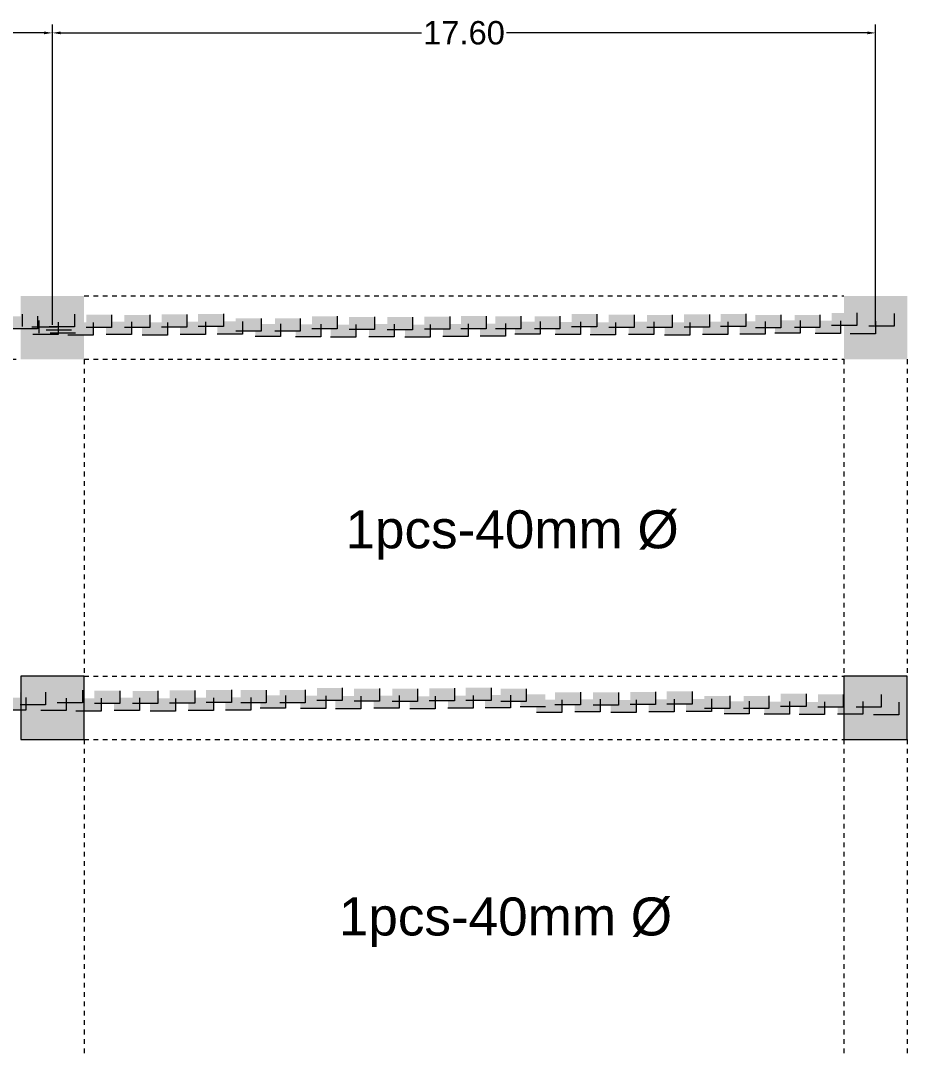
# Model space of a CAD drawing. Header units: millimetres. Extents: x 2391 to 3323, y 1596 to 2537.
# Drawn here: x 2815.74 to 2834.69, y 1892.88 to 1915.01 of the extents above; entities that cross this region are included whole.
import ezdxf

# ---------------------------------------------------------------- set-up
doc = ezdxf.new("R2010")
doc.units = ezdxf.units.MM
doc.linetypes.add('HIDDEN4', pattern=[0.09375, 0.0625, -0.03125])
doc.layers.add('columns', color=250, linetype='Continuous')
doc.layers.add('dimensions', color=203, linetype='Continuous')
doc.layers.add('PROPERTY LINES', color=140, linetype='HIDDEN4', lineweight=5)
doc.styles.get("Standard").update_dxf_attribs({"font": 'arial.ttf'})

msp = doc.modelspace()

# ---------------------------------------------------------------- hatches: boundary and pattern name
at = {"layer": 'columns', "linetype": 'ByBlock', "lineweight": 13}
h = msp.add_hatch(color=256, dxfattribs=at)
h.dxf.hatch_style = 1
h.paths.add_polyline_path([(2817.094, 1909.126), (2815.741, 1909.126), (2815.741, 1907.772), (2817.094, 1907.772)])
h = msp.add_hatch(color=256, dxfattribs=at)
h.dxf.hatch_style = 1
h.paths.add_polyline_path([(2834.693, 1909.126), (2833.339, 1909.126), (2833.339, 1907.772), (2834.693, 1907.772)])
h = msp.add_hatch(color=256, dxfattribs=at)
h.dxf.hatch_style = 1
h.paths.add_polyline_path([(2815.741, 1901.004), (2815.741, 1899.65), (2817.094, 1899.65), (2817.094, 1901.004)])
h = msp.add_hatch(color=256, dxfattribs=at)
h.dxf.hatch_style = 1
h.paths.add_polyline_path([(2833.339, 1901.004), (2833.339, 1899.65), (2834.693, 1899.65), (2834.693, 1901.004)])
at = {"layer": 'dimensions', "lineweight": 13, "ltscale": 0.25, "true_color": 0x000000}
h = msp.add_hatch(color=18, dxfattribs=at)
h.dxf.hatch_style = 1
h.paths.add_polyline_path([(2833.075, 1908.493), (2833.075, 1908.763), (2833.617, 1908.763), (2833.617, 1908.493)])
h = msp.add_hatch(color=18, dxfattribs=at)
h.dxf.hatch_style = 1
h.paths.add_polyline_path([(2815.556, 1908.422), (2815.556, 1908.693), (2816.098, 1908.693), (2816.098, 1908.422)])
h = msp.add_hatch(color=18, dxfattribs=at)
h.dxf.hatch_style = 1
h.paths.add_polyline_path([(2815.979, 1908.459), (2815.979, 1908.729), (2816.521, 1908.729), (2816.521, 1908.459)])
h = msp.add_hatch(color=18, dxfattribs=at)
h.dxf.hatch_style = 1
h.paths.add_polyline_path([(2815.998, 1908.299), (2815.998, 1908.569), (2816.539, 1908.569), (2816.539, 1908.299)])
h = msp.add_hatch(color=18, dxfattribs=at)
h.dxf.hatch_style = 1
h.paths.add_polyline_path([(2816.348, 1908.466), (2816.348, 1908.737), (2816.89, 1908.737), (2816.89, 1908.466)])
h = msp.add_hatch(color=18, dxfattribs=at)
h.dxf.hatch_style = 1
h.paths.add_polyline_path([(2816.374, 1908.33), (2816.374, 1908.6), (2816.915, 1908.6), (2816.915, 1908.33)])
h = msp.add_hatch(color=18, dxfattribs=at)
h.dxf.hatch_style = 1
h.paths.add_polyline_path([(2816.746, 1908.291), (2816.746, 1908.562), (2817.287, 1908.562), (2817.287, 1908.291)])
h = msp.add_hatch(color=18, dxfattribs=at)
h.dxf.hatch_style = 1
h.paths.add_polyline_path([(2817.143, 1908.454), (2817.143, 1908.725), (2817.684, 1908.725), (2817.684, 1908.454)])
h = msp.add_hatch(color=18, dxfattribs=at)
h.dxf.hatch_style = 1
h.paths.add_polyline_path([(2817.566, 1908.302), (2817.566, 1908.573), (2818.107, 1908.573), (2818.107, 1908.302)])
h = msp.add_hatch(color=18, dxfattribs=at)
h.dxf.hatch_style = 1
h.paths.add_polyline_path([(2817.959, 1908.449), (2817.959, 1908.719), (2818.5, 1908.719), (2818.5, 1908.449)])
h = msp.add_hatch(color=18, dxfattribs=at)
h.dxf.hatch_style = 1
h.paths.add_polyline_path([(2818.335, 1908.29), (2818.335, 1908.561), (2818.876, 1908.561), (2818.876, 1908.29)])
h = msp.add_hatch(color=18, dxfattribs=at)
h.dxf.hatch_style = 1
h.paths.add_polyline_path([(2818.751, 1908.459), (2818.751, 1908.73), (2819.293, 1908.73), (2819.293, 1908.459)])
h = msp.add_hatch(color=18, dxfattribs=at)
h.dxf.hatch_style = 1
h.paths.add_polyline_path([(2819.149, 1908.305), (2819.149, 1908.576), (2819.69, 1908.576), (2819.69, 1908.305)])
h = msp.add_hatch(color=18, dxfattribs=at)
h.dxf.hatch_style = 1
h.paths.add_polyline_path([(2819.532, 1908.47), (2819.532, 1908.741), (2820.073, 1908.741), (2820.073, 1908.47)])
h = msp.add_hatch(color=18, dxfattribs=at)
h.dxf.hatch_style = 1
h.paths.add_polyline_path([(2819.944, 1908.312), (2819.944, 1908.583), (2820.485, 1908.583), (2820.485, 1908.312)])
h = msp.add_hatch(color=18, dxfattribs=at)
h.dxf.hatch_style = 1
h.paths.add_polyline_path([(2820.339, 1908.375), (2820.339, 1908.646), (2820.88, 1908.646), (2820.88, 1908.375)])
h = msp.add_hatch(color=18, dxfattribs=at)
h.dxf.hatch_style = 1
h.paths.add_polyline_path([(2821.175, 1908.376), (2821.175, 1908.647), (2821.716, 1908.647), (2821.716, 1908.376)])
h = msp.add_hatch(color=18, dxfattribs=at)
h.dxf.hatch_style = 1
h.paths.add_polyline_path([(2821.967, 1908.42), (2821.967, 1908.691), (2822.508, 1908.691), (2822.508, 1908.42)])
h = msp.add_hatch(color=18, dxfattribs=at)
h.dxf.hatch_style = 1
h.paths.add_polyline_path([(2822.762, 1908.408), (2822.762, 1908.679), (2823.303, 1908.679), (2823.303, 1908.408)])
h = msp.add_hatch(color=18, dxfattribs=at)
h.dxf.hatch_style = 1
h.paths.add_polyline_path([(2823.578, 1908.402), (2823.578, 1908.673), (2824.119, 1908.673), (2824.119, 1908.402)])
h = msp.add_hatch(color=18, dxfattribs=at)
h.dxf.hatch_style = 1
h.paths.add_polyline_path([(2824.37, 1908.413), (2824.37, 1908.684), (2824.911, 1908.684), (2824.911, 1908.413)])
h = msp.add_hatch(color=18, dxfattribs=at)
h.dxf.hatch_style = 1
h.paths.add_polyline_path([(2825.15, 1908.424), (2825.15, 1908.695), (2825.692, 1908.695), (2825.692, 1908.424)])
h = msp.add_hatch(color=18, dxfattribs=at)
h.dxf.hatch_style = 1
h.paths.add_polyline_path([(2825.889, 1908.422), (2825.889, 1908.693), (2826.431, 1908.693), (2826.431, 1908.422)])
h = msp.add_hatch(color=18, dxfattribs=at)
h.dxf.hatch_style = 1
h.paths.add_polyline_path([(2826.306, 1908.306), (2826.306, 1908.577), (2826.847, 1908.577), (2826.847, 1908.306)])
h = msp.add_hatch(color=18, dxfattribs=at)
h.dxf.hatch_style = 1
h.paths.add_polyline_path([(2826.725, 1908.423), (2826.725, 1908.693), (2827.267, 1908.693), (2827.267, 1908.423)])
h = msp.add_hatch(color=18, dxfattribs=at)
h.dxf.hatch_style = 1
h.paths.add_polyline_path([(2827.167, 1908.299), (2827.167, 1908.57), (2827.708, 1908.57), (2827.708, 1908.299)])
h = msp.add_hatch(color=18, dxfattribs=at)
h.dxf.hatch_style = 1
h.paths.add_polyline_path([(2827.517, 1908.466), (2827.517, 1908.737), (2828.059, 1908.737), (2828.059, 1908.466)])
h = msp.add_hatch(color=18, dxfattribs=at)
h.dxf.hatch_style = 1
h.paths.add_polyline_path([(2827.915, 1908.292), (2827.915, 1908.562), (2828.457, 1908.562), (2828.457, 1908.292)])
h = msp.add_hatch(color=18, dxfattribs=at)
h.dxf.hatch_style = 1
h.paths.add_polyline_path([(2828.312, 1908.455), (2828.312, 1908.725), (2828.854, 1908.725), (2828.854, 1908.455)])
h = msp.add_hatch(color=18, dxfattribs=at)
h.dxf.hatch_style = 1
h.paths.add_polyline_path([(2828.735, 1908.302), (2828.735, 1908.573), (2829.276, 1908.573), (2829.276, 1908.302)])
h = msp.add_hatch(color=18, dxfattribs=at)
h.dxf.hatch_style = 1
h.paths.add_polyline_path([(2829.128, 1908.449), (2829.128, 1908.72), (2829.67, 1908.72), (2829.67, 1908.449)])
h = msp.add_hatch(color=18, dxfattribs=at)
h.dxf.hatch_style = 1
h.paths.add_polyline_path([(2829.504, 1908.29), (2829.504, 1908.561), (2830.045, 1908.561), (2830.045, 1908.29)])
h = msp.add_hatch(color=18, dxfattribs=at)
h.dxf.hatch_style = 1
h.paths.add_polyline_path([(2829.92, 1908.46), (2829.92, 1908.73), (2830.462, 1908.73), (2830.462, 1908.46)])
h = msp.add_hatch(color=18, dxfattribs=at)
h.dxf.hatch_style = 1
h.paths.add_polyline_path([(2830.318, 1908.305), (2830.318, 1908.576), (2830.859, 1908.576), (2830.859, 1908.305)])
h = msp.add_hatch(color=18, dxfattribs=at)
h.dxf.hatch_style = 1
h.paths.add_polyline_path([(2830.701, 1908.471), (2830.701, 1908.741), (2831.242, 1908.741), (2831.242, 1908.471)])
h = msp.add_hatch(color=18, dxfattribs=at)
h.dxf.hatch_style = 1
h.paths.add_polyline_path([(2831.113, 1908.313), (2831.113, 1908.583), (2831.655, 1908.583), (2831.655, 1908.313)])
h = msp.add_hatch(color=18, dxfattribs=at)
h.dxf.hatch_style = 1
h.paths.add_polyline_path([(2831.447, 1908.448), (2831.447, 1908.719), (2831.989, 1908.719), (2831.989, 1908.448)])
h = msp.add_hatch(color=18, dxfattribs=at)
h.dxf.hatch_style = 1
h.paths.add_polyline_path([(2831.864, 1908.332), (2831.864, 1908.603), (2832.405, 1908.603), (2832.405, 1908.332)])
h = msp.add_hatch(color=18, dxfattribs=at)
h.dxf.hatch_style = 1
h.paths.add_polyline_path([(2832.283, 1908.449), (2832.283, 1908.72), (2832.825, 1908.72), (2832.825, 1908.449)])
h = msp.add_hatch(color=18, dxfattribs=at)
h.dxf.hatch_style = 1
h.paths.add_polyline_path([(2832.725, 1908.325), (2832.725, 1908.596), (2833.266, 1908.596), (2833.266, 1908.325)])
h = msp.add_hatch(color=18, dxfattribs=at)
h.dxf.hatch_style = 1
h.paths.add_polyline_path([(2833.473, 1908.318), (2833.473, 1908.588), (2834.015, 1908.588), (2834.015, 1908.318)])
h = msp.add_hatch(color=18, dxfattribs=at)
h.dxf.hatch_style = 1
h.paths.add_polyline_path([(2833.87, 1908.481), (2833.87, 1908.752), (2834.412, 1908.752), (2834.412, 1908.481)])
h = msp.add_hatch(color=18, dxfattribs=at)
h.dxf.hatch_style = 1
h.paths.add_polyline_path([(2820.755, 1908.26), (2820.755, 1908.53), (2821.297, 1908.53), (2821.297, 1908.26)])
h = msp.add_hatch(color=18, dxfattribs=at)
h.dxf.hatch_style = 1
h.paths.add_polyline_path([(2821.616, 1908.252), (2821.616, 1908.523), (2822.158, 1908.523), (2822.158, 1908.252)])
h = msp.add_hatch(color=18, dxfattribs=at)
h.dxf.hatch_style = 1
h.paths.add_polyline_path([(2822.364, 1908.245), (2822.364, 1908.516), (2822.906, 1908.516), (2822.906, 1908.245)])
h = msp.add_hatch(color=18, dxfattribs=at)
h.dxf.hatch_style = 1
h.paths.add_polyline_path([(2823.184, 1908.256), (2823.184, 1908.526), (2823.726, 1908.526), (2823.726, 1908.256)])
h = msp.add_hatch(color=18, dxfattribs=at)
h.dxf.hatch_style = 1
h.paths.add_polyline_path([(2823.953, 1908.244), (2823.953, 1908.515), (2824.495, 1908.515), (2824.495, 1908.244)])
h = msp.add_hatch(color=18, dxfattribs=at)
h.dxf.hatch_style = 1
h.paths.add_polyline_path([(2824.767, 1908.259), (2824.767, 1908.529), (2825.309, 1908.529), (2825.309, 1908.259)])
h = msp.add_hatch(color=18, dxfattribs=at)
h.dxf.hatch_style = 1
h.paths.add_polyline_path([(2825.562, 1908.266), (2825.562, 1908.537), (2826.104, 1908.537), (2826.104, 1908.266)])
h = msp.add_hatch(color=18, dxfattribs=at)
h.dxf.hatch_style = 1
h.paths.add_polyline_path([(2815.729, 1900.389), (2815.729, 1900.66), (2816.271, 1900.66), (2816.271, 1900.389)])
h = msp.add_hatch(color=18, dxfattribs=at)
h.dxf.hatch_style = 1
h.paths.add_polyline_path([(2816.521, 1900.433), (2816.521, 1900.704), (2817.062, 1900.704), (2817.062, 1900.433)])
h = msp.add_hatch(color=18, dxfattribs=at)
h.dxf.hatch_style = 1
h.paths.add_polyline_path([(2817.316, 1900.421), (2817.316, 1900.692), (2817.857, 1900.692), (2817.857, 1900.421)])
h = msp.add_hatch(color=18, dxfattribs=at)
h.dxf.hatch_style = 1
h.paths.add_polyline_path([(2818.132, 1900.415), (2818.132, 1900.686), (2818.673, 1900.686), (2818.673, 1900.415)])
h = msp.add_hatch(color=18, dxfattribs=at)
h.dxf.hatch_style = 1
h.paths.add_polyline_path([(2818.924, 1900.426), (2818.924, 1900.697), (2819.466, 1900.697), (2819.466, 1900.426)])
h = msp.add_hatch(color=18, dxfattribs=at)
h.dxf.hatch_style = 1
h.paths.add_polyline_path([(2819.704, 1900.437), (2819.704, 1900.708), (2820.246, 1900.708), (2820.246, 1900.437)])
h = msp.add_hatch(color=18, dxfattribs=at)
h.dxf.hatch_style = 1
h.paths.add_polyline_path([(2820.444, 1900.435), (2820.444, 1900.706), (2820.985, 1900.706), (2820.985, 1900.435)])
h = msp.add_hatch(color=18, dxfattribs=at)
h.dxf.hatch_style = 1
h.paths.add_polyline_path([(2820.86, 1900.319), (2820.86, 1900.59), (2821.401, 1900.59), (2821.401, 1900.319)])
h = msp.add_hatch(color=18, dxfattribs=at)
h.dxf.hatch_style = 1
h.paths.add_polyline_path([(2821.28, 1900.436), (2821.28, 1900.707), (2821.821, 1900.707), (2821.821, 1900.436)])
h = msp.add_hatch(color=18, dxfattribs=at)
h.dxf.hatch_style = 1
h.paths.add_polyline_path([(2821.721, 1900.312), (2821.721, 1900.583), (2822.263, 1900.583), (2822.263, 1900.312)])
h = msp.add_hatch(color=18, dxfattribs=at)
h.dxf.hatch_style = 1
h.paths.add_polyline_path([(2822.072, 1900.48), (2822.072, 1900.75), (2822.613, 1900.75), (2822.613, 1900.48)])
h = msp.add_hatch(color=18, dxfattribs=at)
h.dxf.hatch_style = 1
h.paths.add_polyline_path([(2822.866, 1900.468), (2822.866, 1900.739), (2823.408, 1900.739), (2823.408, 1900.468)])
h = msp.add_hatch(color=18, dxfattribs=at)
h.dxf.hatch_style = 1
h.paths.add_polyline_path([(2823.289, 1900.316), (2823.289, 1900.586), (2823.83, 1900.586), (2823.83, 1900.316)])
h = msp.add_hatch(color=18, dxfattribs=at)
h.dxf.hatch_style = 1
h.paths.add_polyline_path([(2823.682, 1900.462), (2823.682, 1900.733), (2824.224, 1900.733), (2824.224, 1900.462)])
h = msp.add_hatch(color=18, dxfattribs=at)
h.dxf.hatch_style = 1
h.paths.add_polyline_path([(2824.475, 1900.473), (2824.475, 1900.744), (2825.016, 1900.744), (2825.016, 1900.473)])
h = msp.add_hatch(color=18, dxfattribs=at)
h.dxf.hatch_style = 1
h.paths.add_polyline_path([(2824.872, 1900.319), (2824.872, 1900.589), (2825.414, 1900.589), (2825.414, 1900.319)])
h = msp.add_hatch(color=18, dxfattribs=at)
h.dxf.hatch_style = 1
h.paths.add_polyline_path([(2825.255, 1900.484), (2825.255, 1900.755), (2825.796, 1900.755), (2825.796, 1900.484)])
h = msp.add_hatch(color=18, dxfattribs=at)
h.dxf.hatch_style = 1
h.paths.add_polyline_path([(2825.667, 1900.326), (2825.667, 1900.597), (2826.209, 1900.597), (2826.209, 1900.326)])
h = msp.add_hatch(color=18, dxfattribs=at)
h.dxf.hatch_style = 1
h.paths.add_polyline_path([(2826.002, 1900.461), (2826.002, 1900.732), (2826.543, 1900.732), (2826.543, 1900.461)])
h = msp.add_hatch(color=18, dxfattribs=at)
h.dxf.hatch_style = 1
h.paths.add_polyline_path([(2826.418, 1900.345), (2826.418, 1900.616), (2826.959, 1900.616), (2826.959, 1900.345)])
h = msp.add_hatch(color=18, dxfattribs=at)
h.dxf.hatch_style = 1
h.paths.add_polyline_path([(2827.162, 1900.39), (2827.162, 1900.66), (2827.704, 1900.66), (2827.704, 1900.39)])
h = msp.add_hatch(color=18, dxfattribs=at)
h.dxf.hatch_style = 1
h.paths.add_polyline_path([(2827.978, 1900.384), (2827.978, 1900.655), (2828.52, 1900.655), (2828.52, 1900.384)])
h = msp.add_hatch(color=18, dxfattribs=at)
h.dxf.hatch_style = 1
h.paths.add_polyline_path([(2828.771, 1900.395), (2828.771, 1900.666), (2829.312, 1900.666), (2829.312, 1900.395)])
h = msp.add_hatch(color=18, dxfattribs=at)
h.dxf.hatch_style = 1
h.paths.add_polyline_path([(2829.551, 1900.406), (2829.551, 1900.677), (2830.093, 1900.677), (2830.093, 1900.406)])
h = msp.add_hatch(color=18, dxfattribs=at)
h.dxf.hatch_style = 1
h.paths.add_polyline_path([(2830.358, 1900.311), (2830.358, 1900.581), (2830.9, 1900.581), (2830.9, 1900.311)])
h = msp.add_hatch(color=18, dxfattribs=at)
h.dxf.hatch_style = 1
h.paths.add_polyline_path([(2831.194, 1900.311), (2831.194, 1900.582), (2831.736, 1900.582), (2831.736, 1900.311)])
h = msp.add_hatch(color=18, dxfattribs=at)
h.dxf.hatch_style = 1
h.paths.add_polyline_path([(2831.986, 1900.355), (2831.986, 1900.626), (2832.528, 1900.626), (2832.528, 1900.355)])
h = msp.add_hatch(color=18, dxfattribs=at)
h.dxf.hatch_style = 1
h.paths.add_polyline_path([(2832.781, 1900.343), (2832.781, 1900.614), (2833.322, 1900.614), (2833.322, 1900.343)])
h = msp.add_hatch(color=18, dxfattribs=at)
h.dxf.hatch_style = 1
h.paths.add_polyline_path([(2833.597, 1900.338), (2833.597, 1900.608), (2834.138, 1900.608), (2834.138, 1900.338)])
h = msp.add_hatch(color=18, dxfattribs=at)
h.dxf.hatch_style = 1
h.paths.add_polyline_path([(2815.309, 1900.273), (2815.309, 1900.544), (2815.851, 1900.544), (2815.851, 1900.273)])
h = msp.add_hatch(color=18, dxfattribs=at)
h.dxf.hatch_style = 1
h.paths.add_polyline_path([(2816.171, 1900.266), (2816.171, 1900.536), (2816.712, 1900.536), (2816.712, 1900.266)])
h = msp.add_hatch(color=18, dxfattribs=at)
h.dxf.hatch_style = 1
h.paths.add_polyline_path([(2816.919, 1900.258), (2816.919, 1900.529), (2817.46, 1900.529), (2817.46, 1900.258)])
h = msp.add_hatch(color=18, dxfattribs=at)
h.dxf.hatch_style = 1
h.paths.add_polyline_path([(2817.738, 1900.269), (2817.738, 1900.54), (2818.28, 1900.54), (2818.28, 1900.269)])
h = msp.add_hatch(color=18, dxfattribs=at)
h.dxf.hatch_style = 1
h.paths.add_polyline_path([(2818.507, 1900.257), (2818.507, 1900.528), (2819.049, 1900.528), (2819.049, 1900.257)])
h = msp.add_hatch(color=18, dxfattribs=at)
h.dxf.hatch_style = 1
h.paths.add_polyline_path([(2819.322, 1900.272), (2819.322, 1900.543), (2819.863, 1900.543), (2819.863, 1900.272)])
h = msp.add_hatch(color=18, dxfattribs=at)
h.dxf.hatch_style = 1
h.paths.add_polyline_path([(2820.117, 1900.279), (2820.117, 1900.55), (2820.658, 1900.55), (2820.658, 1900.279)])
h = msp.add_hatch(color=18, dxfattribs=at)
h.dxf.hatch_style = 1
h.paths.add_polyline_path([(2822.469, 1900.305), (2822.469, 1900.576), (2823.011, 1900.576), (2823.011, 1900.305)])
h = msp.add_hatch(color=18, dxfattribs=at)
h.dxf.hatch_style = 1
h.paths.add_polyline_path([(2824.058, 1900.304), (2824.058, 1900.575), (2824.6, 1900.575), (2824.6, 1900.304)])
h = msp.add_hatch(color=18, dxfattribs=at)
h.dxf.hatch_style = 1
h.paths.add_polyline_path([(2826.765, 1900.227), (2826.765, 1900.497), (2827.307, 1900.497), (2827.307, 1900.227)])
h = msp.add_hatch(color=18, dxfattribs=at)
h.dxf.hatch_style = 1
h.paths.add_polyline_path([(2827.585, 1900.237), (2827.585, 1900.508), (2828.127, 1900.508), (2828.127, 1900.237)])
h = msp.add_hatch(color=18, dxfattribs=at)
h.dxf.hatch_style = 1
h.paths.add_polyline_path([(2828.354, 1900.226), (2828.354, 1900.496), (2828.896, 1900.496), (2828.896, 1900.226)])
h = msp.add_hatch(color=18, dxfattribs=at)
h.dxf.hatch_style = 1
h.paths.add_polyline_path([(2829.168, 1900.24), (2829.168, 1900.511), (2829.71, 1900.511), (2829.71, 1900.24)])
h = msp.add_hatch(color=18, dxfattribs=at)
h.dxf.hatch_style = 1
h.paths.add_polyline_path([(2829.963, 1900.248), (2829.963, 1900.518), (2830.505, 1900.518), (2830.505, 1900.248)])
h = msp.add_hatch(color=18, dxfattribs=at)
h.dxf.hatch_style = 1
h.paths.add_polyline_path([(2830.775, 1900.195), (2830.775, 1900.466), (2831.316, 1900.466), (2831.316, 1900.195)])
h = msp.add_hatch(color=18, dxfattribs=at)
h.dxf.hatch_style = 1
h.paths.add_polyline_path([(2831.636, 1900.188), (2831.636, 1900.458), (2832.177, 1900.458), (2832.177, 1900.188)])
h = msp.add_hatch(color=18, dxfattribs=at)
h.dxf.hatch_style = 1
h.paths.add_polyline_path([(2832.384, 1900.18), (2832.384, 1900.451), (2832.925, 1900.451), (2832.925, 1900.18)])
h = msp.add_hatch(color=18, dxfattribs=at)
h.dxf.hatch_style = 1
h.paths.add_polyline_path([(2833.204, 1900.191), (2833.204, 1900.462), (2833.745, 1900.462), (2833.745, 1900.191)])
h = msp.add_hatch(color=18, dxfattribs=at)
h.dxf.hatch_style = 1
h.paths.add_polyline_path([(2833.973, 1900.179), (2833.973, 1900.45), (2834.514, 1900.45), (2834.514, 1900.179)])

# ---------------------------------------------------------------- linework, layer by layer
at = {"layer": 'columns', "lineweight": 13, "ltscale": 0.25}
msp.add_line((2816.827, 1908.392), (2816.285, 1908.392), dxfattribs=at)
at = {"layer": 'columns', "linetype": 'ByBlock', "lineweight": 13}
for p, q in [((2817.094, 1901.004), (2815.741, 1901.004)), ((2815.741, 1901.004), (2815.741, 1899.65)), ((2817.094, 1899.65), (2817.094, 1901.004)), ((2834.693, 1901.004), (2833.339, 1901.004)), ((2833.339, 1901.004), (2833.339, 1899.65)), ((2834.693, 1899.65), (2834.693, 1901.004)), ((2815.741, 1899.65), (2817.094, 1899.65)), ((2833.339, 1899.65), (2834.693, 1899.65))]:
    msp.add_line(p, q, dxfattribs=at)
at = {"layer": 'dimensions', "linetype": 'ByBlock', "lineweight": 13}
for p, q in [((2816.238, 1914.746), (2807.853, 1914.746)), ((2816.418, 1908.512), (2816.418, 1914.926)), ((2816.418, 1908.512), (2816.418, 1914.926)), ((2816.598, 1914.746), (2824.308, 1914.746)), ((2833.836, 1914.746), (2826.126, 1914.746)), ((2834.016, 1908.512), (2834.016, 1914.926))]:
    msp.add_line(p, q, dxfattribs=at)
at = {"layer": 'dimensions', "color": 18, "lineweight": 13, "ltscale": 0.25, "true_color": 0x000000}
for p, q in [((2833.617, 1908.763), (2833.617, 1908.493)), ((2815.77, 1908.74), (2815.77, 1908.47)), ((2816.098, 1908.693), (2816.098, 1908.422)), ((2816.127, 1908.601), (2816.127, 1908.33)), ((2816.539, 1908.569), (2816.539, 1908.299)), ((2816.89, 1908.737), (2816.89, 1908.466)), ((2817.287, 1908.562), (2817.287, 1908.291)), ((2817.684, 1908.725), (2817.684, 1908.454)), ((2818.107, 1908.573), (2818.107, 1908.302)), ((2818.5, 1908.719), (2818.5, 1908.449)), ((2818.876, 1908.561), (2818.876, 1908.29)), ((2819.293, 1908.73), (2819.293, 1908.459)), ((2819.69, 1908.576), (2819.69, 1908.305)), ((2820.073, 1908.741), (2820.073, 1908.47)), ((2820.485, 1908.583), (2820.485, 1908.312)), ((2820.88, 1908.646), (2820.88, 1908.375)), ((2821.716, 1908.647), (2821.716, 1908.376)), ((2822.508, 1908.691), (2822.508, 1908.42)), ((2823.303, 1908.679), (2823.303, 1908.408)), ((2824.119, 1908.673), (2824.119, 1908.402)), ((2824.911, 1908.684), (2824.911, 1908.413)), ((2825.692, 1908.695), (2825.692, 1908.424)), ((2826.431, 1908.693), (2826.431, 1908.422)), ((2826.847, 1908.577), (2826.847, 1908.306)), ((2827.267, 1908.693), (2827.267, 1908.423)), ((2827.708, 1908.57), (2827.708, 1908.299)), ((2828.059, 1908.737), (2828.059, 1908.466)), ((2828.457, 1908.562), (2828.457, 1908.292)), ((2828.854, 1908.725), (2828.854, 1908.455)), ((2829.276, 1908.573), (2829.276, 1908.302)), ((2829.67, 1908.72), (2829.67, 1908.449)), ((2830.045, 1908.561), (2830.045, 1908.29)), ((2830.462, 1908.73), (2830.462, 1908.46)), ((2830.859, 1908.576), (2830.859, 1908.305)), ((2831.242, 1908.741), (2831.242, 1908.471)), ((2831.655, 1908.583), (2831.655, 1908.313)), ((2831.989, 1908.719), (2831.989, 1908.448)), ((2832.405, 1908.603), (2832.405, 1908.332)), ((2832.825, 1908.72), (2832.825, 1908.449)), ((2833.266, 1908.596), (2833.266, 1908.325)), ((2834.015, 1908.588), (2834.015, 1908.318)), ((2834.412, 1908.752), (2834.412, 1908.481)), ((2816.098, 1908.422), (2815.556, 1908.422)), ((2816.521, 1908.459), (2815.979, 1908.459)), ((2816.89, 1908.466), (2816.348, 1908.466)), ((2816.915, 1908.33), (2816.374, 1908.33)), ((2817.684, 1908.454), (2817.143, 1908.454)), ((2818.5, 1908.449), (2817.959, 1908.449)), ((2819.293, 1908.459), (2818.751, 1908.459)), ((2820.073, 1908.47), (2819.532, 1908.47)), ((2820.88, 1908.375), (2820.339, 1908.375)), ((2821.716, 1908.376), (2821.175, 1908.376)), ((2821.297, 1908.53), (2821.297, 1908.26)), ((2822.508, 1908.42), (2821.967, 1908.42)), ((2822.158, 1908.523), (2822.158, 1908.252)), ((2823.303, 1908.408), (2822.762, 1908.408)), ((2822.906, 1908.516), (2822.906, 1908.245)), ((2824.119, 1908.402), (2823.578, 1908.402)), ((2823.726, 1908.526), (2823.726, 1908.256)), ((2824.911, 1908.413), (2824.37, 1908.413)), ((2824.495, 1908.515), (2824.495, 1908.244)), ((2825.692, 1908.424), (2825.15, 1908.424)), ((2825.309, 1908.529), (2825.309, 1908.259)), ((2826.431, 1908.422), (2825.889, 1908.422)), ((2826.104, 1908.537), (2826.104, 1908.266)), ((2827.267, 1908.423), (2826.725, 1908.423)), ((2828.059, 1908.466), (2827.517, 1908.466)), ((2828.854, 1908.455), (2828.312, 1908.455)), ((2829.67, 1908.449), (2829.128, 1908.449)), ((2830.462, 1908.46), (2829.92, 1908.46)), ((2831.242, 1908.471), (2830.701, 1908.471)), ((2831.989, 1908.448), (2831.447, 1908.448)), ((2832.405, 1908.332), (2831.864, 1908.332)), ((2832.825, 1908.449), (2832.283, 1908.449)), ((2833.266, 1908.325), (2832.725, 1908.325)), ((2833.617, 1908.493), (2833.075, 1908.493)), ((2834.412, 1908.481), (2833.87, 1908.481)), ((2816.539, 1908.299), (2815.998, 1908.299)), ((2817.287, 1908.291), (2816.746, 1908.291)), ((2818.107, 1908.302), (2817.566, 1908.302)), ((2818.876, 1908.29), (2818.335, 1908.29)), ((2819.69, 1908.305), (2819.149, 1908.305)), ((2820.485, 1908.312), (2819.944, 1908.312)), ((2821.297, 1908.26), (2820.755, 1908.26)), ((2822.158, 1908.252), (2821.616, 1908.252)), ((2822.906, 1908.245), (2822.364, 1908.245)), ((2823.726, 1908.256), (2823.184, 1908.256)), ((2824.495, 1908.244), (2823.953, 1908.244)), ((2825.309, 1908.259), (2824.767, 1908.259)), ((2826.104, 1908.266), (2825.562, 1908.266)), ((2826.847, 1908.306), (2826.306, 1908.306)), ((2827.708, 1908.299), (2827.167, 1908.299)), ((2828.457, 1908.292), (2827.915, 1908.292)), ((2829.276, 1908.302), (2828.735, 1908.302)), ((2830.045, 1908.29), (2829.504, 1908.29)), ((2830.859, 1908.305), (2830.318, 1908.305)), ((2831.655, 1908.313), (2831.113, 1908.313)), ((2834.015, 1908.318), (2833.473, 1908.318)), ((2816.271, 1900.66), (2816.271, 1900.389)), ((2817.062, 1900.704), (2817.062, 1900.433)), ((2817.857, 1900.692), (2817.857, 1900.421)), ((2818.673, 1900.686), (2818.673, 1900.415)), ((2819.466, 1900.697), (2819.466, 1900.426)), ((2820.246, 1900.708), (2820.246, 1900.437)), ((2820.985, 1900.706), (2820.985, 1900.435)), ((2821.401, 1900.59), (2821.401, 1900.319)), ((2821.821, 1900.707), (2821.821, 1900.436)), ((2822.263, 1900.583), (2822.263, 1900.312)), ((2822.613, 1900.75), (2822.613, 1900.48)), ((2823.408, 1900.739), (2823.408, 1900.468)), ((2823.83, 1900.586), (2823.83, 1900.316)), ((2824.224, 1900.733), (2824.224, 1900.462)), ((2825.016, 1900.744), (2825.016, 1900.473)), ((2825.414, 1900.589), (2825.414, 1900.319)), ((2825.796, 1900.755), (2825.796, 1900.484)), ((2826.209, 1900.597), (2826.209, 1900.326)), ((2826.543, 1900.732), (2826.543, 1900.461)), ((2827.704, 1900.66), (2827.704, 1900.39)), ((2828.52, 1900.655), (2828.52, 1900.384)), ((2829.312, 1900.666), (2829.312, 1900.395)), ((2830.093, 1900.677), (2830.093, 1900.406)), ((2830.9, 1900.581), (2830.9, 1900.311)), ((2831.736, 1900.582), (2831.736, 1900.311)), ((2832.528, 1900.626), (2832.528, 1900.355)), ((2833.322, 1900.614), (2833.322, 1900.343)), ((2834.138, 1900.608), (2834.138, 1900.338)), ((2816.271, 1900.389), (2815.729, 1900.389)), ((2815.851, 1900.544), (2815.851, 1900.273)), ((2817.062, 1900.433), (2816.521, 1900.433)), ((2816.712, 1900.536), (2816.712, 1900.266)), ((2817.857, 1900.421), (2817.316, 1900.421)), ((2817.46, 1900.529), (2817.46, 1900.258)), ((2818.673, 1900.415), (2818.132, 1900.415)), ((2818.28, 1900.54), (2818.28, 1900.269)), ((2819.466, 1900.426), (2818.924, 1900.426)), ((2819.049, 1900.528), (2819.049, 1900.257)), ((2820.246, 1900.437), (2819.704, 1900.437)), ((2819.863, 1900.543), (2819.863, 1900.272)), ((2820.985, 1900.435), (2820.444, 1900.435)), ((2820.658, 1900.55), (2820.658, 1900.279)), ((2821.821, 1900.436), (2821.28, 1900.436)), ((2822.613, 1900.48), (2822.072, 1900.48)), ((2823.408, 1900.468), (2822.866, 1900.468)), ((2823.011, 1900.576), (2823.011, 1900.305)), ((2824.224, 1900.462), (2823.682, 1900.462)), ((2825.016, 1900.473), (2824.475, 1900.473)), ((2824.6, 1900.575), (2824.6, 1900.304)), ((2825.796, 1900.484), (2825.255, 1900.484)), ((2826.543, 1900.461), (2826.002, 1900.461)), ((2827.704, 1900.39), (2827.162, 1900.39)), ((2827.307, 1900.497), (2827.307, 1900.227)), ((2828.52, 1900.384), (2827.978, 1900.384)), ((2828.127, 1900.508), (2828.127, 1900.237)), ((2829.312, 1900.395), (2828.771, 1900.395)), ((2828.896, 1900.496), (2828.896, 1900.226)), ((2830.093, 1900.406), (2829.551, 1900.406)), ((2829.71, 1900.511), (2829.71, 1900.24)), ((2830.505, 1900.518), (2830.505, 1900.248)), ((2831.316, 1900.466), (2831.316, 1900.195)), ((2832.177, 1900.458), (2832.177, 1900.188)), ((2832.925, 1900.451), (2832.925, 1900.18)), ((2833.745, 1900.462), (2833.745, 1900.191)), ((2834.514, 1900.45), (2834.514, 1900.179)), ((2815.851, 1900.273), (2815.309, 1900.273)), ((2816.712, 1900.266), (2816.171, 1900.266)), ((2817.46, 1900.258), (2816.919, 1900.258)), ((2818.28, 1900.269), (2817.738, 1900.269)), ((2819.049, 1900.257), (2818.507, 1900.257)), ((2819.863, 1900.272), (2819.322, 1900.272)), ((2820.658, 1900.279), (2820.117, 1900.279)), ((2821.401, 1900.319), (2820.86, 1900.319)), ((2822.263, 1900.312), (2821.721, 1900.312)), ((2823.011, 1900.305), (2822.469, 1900.305)), ((2823.83, 1900.316), (2823.289, 1900.316)), ((2824.6, 1900.304), (2824.058, 1900.304)), ((2825.414, 1900.319), (2824.872, 1900.319)), ((2826.209, 1900.326), (2825.667, 1900.326)), ((2826.959, 1900.345), (2826.418, 1900.345)), ((2827.307, 1900.227), (2826.765, 1900.227)), ((2828.127, 1900.237), (2827.585, 1900.237)), ((2828.896, 1900.226), (2828.354, 1900.226)), ((2829.71, 1900.24), (2829.168, 1900.24)), ((2830.505, 1900.248), (2829.963, 1900.248)), ((2830.9, 1900.311), (2830.358, 1900.311)), ((2831.316, 1900.195), (2830.775, 1900.195)), ((2831.736, 1900.311), (2831.194, 1900.311)), ((2832.177, 1900.188), (2831.636, 1900.188)), ((2832.528, 1900.355), (2831.986, 1900.355)), ((2832.925, 1900.18), (2832.384, 1900.18)), ((2833.322, 1900.343), (2832.781, 1900.343)), ((2833.745, 1900.191), (2833.204, 1900.191)), ((2834.138, 1900.338), (2833.597, 1900.338)), ((2834.514, 1900.179), (2833.973, 1900.179))]:
    msp.add_line(p, q, dxfattribs=at)
at = {"layer": 'dimensions', "linetype": 'ByBlock'}
for points in [[(2816.238, 1914.776), (2816.238, 1914.716), (2816.418, 1914.746)], [(2816.598, 1914.776), (2816.598, 1914.716), (2816.418, 1914.746)], [(2833.836, 1914.776), (2833.836, 1914.716), (2834.016, 1914.746)]]:
    msp.add_solid(points, dxfattribs=at)
at = {"layer": 'PROPERTY LINES', "lineweight": 13, "ltscale": 0.25}
for p, q in [((2817.094, 1909.126), (2833.339, 1909.126)), ((2798.142, 1907.772), (2815.741, 1907.772)), ((2817.094, 1907.772), (2833.339, 1907.772)), ((2817.094, 1907.772), (2817.094, 1901.004)), ((2833.339, 1907.772), (2833.339, 1901.004)), ((2834.693, 1907.772), (2834.693, 1901.004)), ((2817.094, 1901.004), (2833.339, 1901.004)), ((2817.094, 1899.65), (2833.339, 1899.65)), ((2817.094, 1899.65), (2817.094, 1892.881)), ((2833.339, 1899.65), (2833.339, 1892.881)), ((2834.693, 1899.65), (2834.693, 1892.881))]:
    msp.add_line(p, q, dxfattribs=at)

# ---------------------------------------------------------------- texts
at = {"layer": 'dimensions'}
for p in [(2822.683, 1903.734), (2822.541, 1895.462)]:
    msp.add_text('1pcs-40mm Ø', height=0.81225, dxfattribs=at).set_placement(p)
at = {"layer": 'dimensions', "linetype": 'ByBlock', "lineweight": 13, "insert": (2825.217, 1914.746), "char_height": 0.5, "attachment_point": 5}
msp.add_mtext('\\A1;17.60', dxfattribs=at)

doc.saveas('drawing.dxf')
